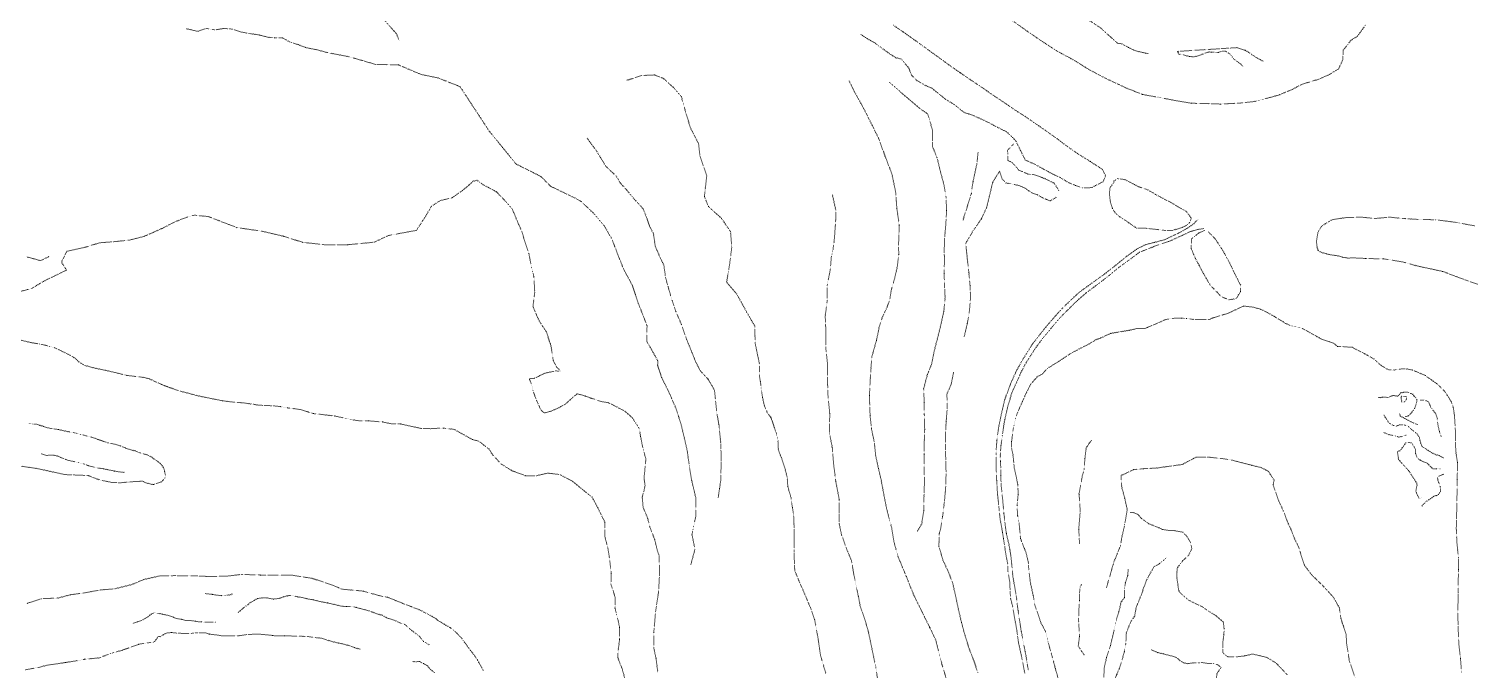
# Model space of a CAD drawing. Extents: x 682410 to 689460, y 7661803 to 7669124.
# Drawn here: x 687582.7 to 688073.9, y 7667221.7 to 7667440.4 of the extents above; entities that cross this region are included whole.
import ezdxf

# ---------------------------------------------------------------- set-up
doc = ezdxf.new("R2010")
doc.units = 0
doc.header["$MEASUREMENT"] = 0
doc.linetypes.add('DOT', pattern=[0.25, 0, -0.25])
doc.layers.add('02 TOE_Line', color=1, linetype='DOT', lineweight=20)

msp = doc.modelspace()

# ---------------------------------------------------------------- linework, layer by layer
at = {"layer": '02 TOE_Line'}
for points in [[(687597.21, 7667459.63, 4249.78), (687604.46, 7667458.97, 4250.01), (687608.51, 7667458.05, 4250.34), (687616.99, 7667456.38, 4250.92), (687626.12, 7667452.92, 4250.36), (687631.94, 7667451.63, 4250.16), (687636.35, 7667451.95, 4250.21), (687643.33, 7667451.38, 4250.21), (687651.5, 7667451.74, 4249.93), (687658.12, 7667452.43, 4249.94), (687663.03, 7667452.59, 4250.03), (687668.52, 7667451.87, 4249.79), (687671.28, 7667451.81, 4249.85), (687676.03, 7667452.16, 4249.89), (687680.46, 7667449.75, 4250), (687687.11, 7667449.78, 4249.94), (687692.43, 7667450.72, 4250.86), (687696.38, 7667449.7, 4250.82), (687700.07, 7667448.35, 4250.49), (687701.88, 7667446.89, 4250.19), (687703.64, 7667443.62, 4250.22), (687708, 7667438.59, 4250.83), (687708.93, 7667436.27, 4249.86)], [(687934.84, 7667451.39, 4300.84), (687937.74, 7667447.3, 4300.51), (687939.74, 7667445.66, 4300.42), (687941.84, 7667444.37, 4300.53), (687944.35, 7667443.07, 4300.51), (687944.92, 7667442.73, 4300.38), (687948.11, 7667440.54, 4300.69), (687953.74, 7667435.42, 4302.69), (687954.87, 7667435.39, 4302.92), (687957.53, 7667434, 4302.71), (687959.32, 7667433.06, 4302.72), (687961.77, 7667432.37, 4302.09), (687963.36, 7667432.06, 4302.04), (687964.24, 7667431.89, 4302.26)], [(688038.38, 7667441.77, 4308.1), (688035.46, 7667437.78, 4307.82), (688033.33, 7667436.49, 4307.32), (688030.67, 7667433.06, 4307.18), (688030.49, 7667429.71, 4306.62), (688029.06, 7667426.64, 4305.85), (688025.91, 7667424.79, 4305.53), (688022.47, 7667423.21, 4304.89), (688016.73, 7667421.53, 4304.28), (688013.31, 7667419.71, 4304.03), (688008.93, 7667417.86, 4303.68), (688005.34, 7667416.86, 4303.56), (688000.2, 7667415.54, 4303), (687995.39, 7667415.05, 4302.84), (687988.86, 7667414.71, 4302.3), (687983.95, 7667414.88, 4302.01), (687978.98, 7667414.99, 4301.73), (687974.16, 7667415.76, 4301.42), (687967.52, 7667417.03, 4300.91), (687962.27, 7667418, 4300.49), (687956.91, 7667420.1, 4300.02), (687949.12, 7667423.73, 4299.3), (687943.84, 7667426.55, 4298.64), (687939.5, 7667429.31, 4298.41), (687932.83, 7667432.96, 4297.61), (687927.81, 7667436.23, 4296.98), (687922.6, 7667439.78, 4296.2), (687917.82, 7667443.21, 4295.6)], [(687636.44, 7667440.38, 4240.72), (687640.31, 7667439.5, 4240.67), (687643.16, 7667440.5, 4240.64), (687646.25, 7667440, 4240.85), (687649.28, 7667440.5, 4240.94), (687652.16, 7667440.25, 4240.99), (687655.19, 7667439.25, 4240.95), (687658, 7667438.75, 4241.04), (687661.34, 7667438.25, 4241.05), (687664.16, 7667437.5, 4241.01), (687666.44, 7667437.25, 4241.13), (687669.16, 7667437.25, 4241.15), (687671.81, 7667435.75, 4241.22), (687674.44, 7667435, 4241.19), (687676.97, 7667434, 4241.01), (687680.6, 7667433.26, 4241.12), (687684.53, 7667432.21, 4241.09), (687692.04, 7667430.81, 4241.3), (687696.46, 7667429.52, 4241.19), (687700.89, 7667428.23, 4241.08), (687708.67, 7667428.05, 4241.23), (687712.54, 7667426.43, 4241.13), (687716.41, 7667424.8, 4241.03), (687722.17, 7667423.6, 4240.89), (687725.89, 7667422.14, 4240.98), (687729.62, 7667420.68, 4241.07), (687732.94, 7667415.62, 4241.04), (687736.27, 7667410.55, 4241.01), (687739.59, 7667405.49, 4240.97), (687744.17, 7667399.88, 4240.83), (687748.74, 7667394.27, 4240.69), (687752.97, 7667392.15, 4240.35), (687757.2, 7667390.03, 4240.01), (687760.55, 7667386.67, 4239.85), (687769.36, 7667382.41, 4239.96), (687770.97, 7667381.45, 4239.96), (687775.08, 7667377.55, 4239.95), (687778.9, 7667373.06, 4239.94), (687781.46, 7667368.59, 4239.94), (687783.52, 7667363.17, 4239.93), (687785.47, 7667358.25, 4239.93), (687788.36, 7667352.93, 4239.92), (687790.41, 7667346.82, 4239.91), (687793.37, 7667339.12, 4239.91), (687793.3, 7667333.81, 4239.9), (687797.08, 7667327.19, 4239.89), (687796.99, 7667325.59, 4239.9), (687798.37, 7667321.48, 4239.77), (687800.79, 7667316.62, 4240.14), (687803.3, 7667310.83, 4240.08), (687805.02, 7667305.34, 4239.9), (687806.52, 7667299.07, 4240.29), (687807.05, 7667296.64, 4239.93), (687807.72, 7667291.79, 4240.01), (687808.6, 7667286.43, 4239.85), (687809.98, 7667280.52, 4239.93), (687809.98, 7667274.19, 4240.02), (687808.69, 7667267.96, 4240.1), (687809.7, 7667262.86, 4240.18), (687808.27, 7667257.6, 4240.21)], [(687877.29, 7667441.61, 4292.64), (687880.65, 7667439.32, 4292.99), (687885, 7667436.23, 4293.53), (687889.25, 7667433.16, 4293.97), (687893.46, 7667430.12, 4294.58), (687896.89, 7667427.63, 4294.95), (687900.19, 7667425.32, 4295.34), (687904.55, 7667422.37, 4295.74), (687907.8, 7667420.19, 4296.04), (687911.83, 7667417.39, 4296.55), (687915.19, 7667415.18, 4296.92), (687919.21, 7667412.41, 4297.34), (687922.25, 7667410.49, 4297.65), (687925.22, 7667408.43, 4297.96), (687929.1, 7667405.78, 4298.38), (687933.21, 7667402.83, 4298.84), (687936.13, 7667400.64, 4299.04), (687940.14, 7667397.81, 4299.38), (687944.52, 7667395.09, 4299.71), (687948.61, 7667392.43, 4300.09), (687949.69, 7667390.26, 4300.67), (687948.83, 7667388.23, 4300.75), (687946.08, 7667386.88, 4300.83), (687944.99, 7667386.23, 4300.69), (687941.83, 7667386.14, 4299.77), (687939.41, 7667386.95, 4299.53), (687936.84, 7667388.04, 4299.49), (687934.3, 7667389.62, 4299.3), (687931.69, 7667390.81, 4299.06), (687928.5, 7667392.55, 4298.91), (687925.27, 7667394.31, 4298.66), (687922.31, 7667395.6, 4298.24), (687919.15, 7667401.97, 4298.28), (687917.96, 7667403.36, 4298.15), (687915.86, 7667405.29, 4297.87), (687912.84, 7667406.78, 4297.77), (687909.51, 7667408.55, 4297.48), (687907.19, 7667409.64, 4296.77), (687904.09, 7667411, 4296.57), (687901.42, 7667411.85, 4296.31), (687898.19, 7667414.49, 4295.98), (687895.01, 7667416.4, 4295.45), (687892.87, 7667418.16, 4295.35), (687890.4, 7667420.16, 4295.48), (687888.18, 7667421.09, 4295.4), (687885.44, 7667422.65, 4295.16), (687883.52, 7667424.54, 4295.08), (687882.6, 7667427.01, 4295.07), (687880.03, 7667430.08, 4294.72), (687878.16, 7667430.52, 4294.19), (687876.14, 7667431.82, 4293.96), (687872.92, 7667434.11, 4293.91), (687871.2, 7667435.42, 4293.79), (687867.79, 7667437.37, 4292.97), (687866.11, 7667438.55, 4293.32)], [(687996.61, 7667427.49, 4304.68), (687995.5, 7667428.48, 4304.76), (687993.28, 7667430.13, 4304.73), (687992.4, 7667431.46, 4304.97), (687990.57, 7667432.77, 4305.14), (687989.34, 7667432.75, 4305.31), (687988.11, 7667432.29, 4305.33), (687985.77, 7667432.45, 4305.22), (687984.93, 7667432.46, 4305.22), (687983.53, 7667432.08, 4305.18), (687981.52, 7667431.24, 4305.08), (687979.78, 7667430.83, 4305.2), (687978.22, 7667430.9, 4305.37), (687976.16, 7667431.47, 4305.58), (687974.66, 7667431.73, 4305.73), (687974.11, 7667432.66, 4306.35), (687991.85, 7667433.77, 4305.54), (687994.3, 7667433.95, 4306.06), (687997.22, 7667433.07, 4306.6), (687998.73, 7667432.17, 4306.6), (687999.7, 7667431.4, 4306.54), (688000.49, 7667430.94, 4305.96), (688001.7, 7667430.17, 4305.73), (688003.53, 7667429.22, 4305.32)], [(687786.5, 7667422.8, 4260.54), (687791.55, 7667424.44, 4260.35), (687795.96, 7667424.63, 4260.38), (687798.87, 7667423.5, 4260.42), (687800.07, 7667422.43, 4260.61), (687802.46, 7667420.29, 4260.98), (687805.1, 7667417.2, 4260.87), (687806.42, 7667412.33, 4260.68), (687808.19, 7667406.55, 4261.04), (687810.96, 7667401.18, 4261.1), (687811.38, 7667397.23, 4260.89), (687813.74, 7667390.28, 4260.63), (687812.92, 7667383.2, 4260.64), (687814.33, 7667379.74, 4260.63), (687818.77, 7667375.75, 4260.51), (687821.85, 7667371.2, 4260.58), (687822.25, 7667365.93, 4260.59), (687821.51, 7667359.99, 4260.83), (687820.5, 7667354.02, 4260.71), (687824.05, 7667349.83, 4260.55), (687827.33, 7667343.79, 4260.26), (687830.07, 7667339.07, 4260.39), (687830.24, 7667333.24, 4260.26), (687831.65, 7667326.34, 4260.09), (687831.7, 7667324.9, 4260.17), (687831.69, 7667322.08, 4260.06), (687832.01, 7667320.11, 4260.14), (687832.3, 7667317.93, 4260.31), (687832.74, 7667314.67, 4260.07), (687833.32, 7667312.04, 4259.93), (687834.4, 7667309.45, 4259.9), (687835.61, 7667307.89, 4259.93), (687836.81, 7667304.34, 4260.1), (687837.4, 7667302.7, 4260.15), (687838.01, 7667299.94, 4260.21), (687838.14, 7667296.8, 4260.29), (687839.33, 7667293.74, 4260.28), (687840.24, 7667291.06, 4260.43), (687841.17, 7667287.35, 4260.42), (687841.34, 7667284.34, 4260.18), (687842.48, 7667280.44, 4260.26), (687842.92, 7667277.16, 4260.19), (687843.46, 7667273.58, 4260.22), (687843.48, 7667267, 4260.19), (687843.48, 7667262.01, 4259.93), (687843.72, 7667255.63, 4259.83), (687845.1, 7667252.3, 4259.8), (687846.81, 7667248.42, 4259.91), (687849.04, 7667243.12, 4260.26), (687850.52, 7667238.86, 4260.17), (687851.66, 7667232.69, 4260.07), (687852.5, 7667226.87, 4260.2), (687854.26, 7667220.76, 4260.33)], [(687862.25, 7667422.58, 4280.73), (687864.27, 7667418.51, 4280.7), (687867, 7667413.65, 4280.66), (687869.71, 7667408.29, 4280.91), (687872.32, 7667402.98, 4280.63), (687874.56, 7667396.85, 4280.4), (687876.82, 7667390.92, 4280.37), (687878.11, 7667384.76, 4280.28), (687878.54, 7667379.01, 4280.18), (687879.35, 7667373.32, 4279.99), (687879.12, 7667367.37, 4279.99), (687879.15, 7667363.38, 4279.99), (687878.66, 7667359.21, 4279.99), (687877.81, 7667355.5, 4279.99), (687876.53, 7667350.91, 4279.99), (687876.14, 7667348.13, 4279.99), (687874.96, 7667344.94, 4279.99), (687873.57, 7667342.09, 4280), (687872.42, 7667338.32, 4280.37), (687871.57, 7667334.09, 4280.37), (687870.01, 7667328.62, 4280.36), (687869.54, 7667322.45, 4280.36), (687869.17, 7667315.28, 4280.35), (687869.4, 7667308.57, 4280.34), (687869.84, 7667304.15, 4280.32), (687870.85, 7667299.39, 4280.3), (687871.29, 7667295.04, 4280.28), (687872.25, 7667290.48, 4280.26), (687873.15, 7667286.64, 4280.25), (687874.07, 7667281.77, 4280.23), (687875.08, 7667276.64, 4280.21), (687876.79, 7667270.16, 4280.18), (687877.49, 7667265.73, 4280.16), (687878.89, 7667260.54, 4280.15), (687881.77, 7667253.62, 4280.11), (687884.36, 7667247.2, 4280.09), (687887.07, 7667241.68, 4280.06), (687889.79, 7667236.17, 4280.04), (687891.79, 7667231.99, 4280.14), (687892.83, 7667227.92, 4280.26), (687893.91, 7667223.7, 4280.33), (687895.27, 7667219.18, 4280.43)], [(687876.02, 7667422.11, 4290.3), (687882.12, 7667416.78, 4290.32), (687886.38, 7667413.2, 4290.4), (687889.1, 7667411.29, 4290.35), (687890.64, 7667405.85, 4290.3), (687890.65, 7667400.36, 4290.38), (687892.28, 7667396.21, 4290.39), (687893.36, 7667391.8, 4290.44), (687894.54, 7667387.38, 4290.46), (687895.28, 7667383.04, 4290.59), (687895.49, 7667378.31, 4290.61), (687895.18, 7667373.47, 4290.56), (687894.83, 7667369.39, 4290.58), (687894.68, 7667365.22, 4290.6), (687894.73, 7667361.04, 4290.48), (687894.65, 7667356.96, 4290.54), (687894.76, 7667352.94, 4290.4), (687894.97, 7667348.63, 4290.24), (687894.52, 7667343.97, 4290.2), (687893.52, 7667339.43, 4290.13), (687892.42, 7667334.98, 4289.9), (687891.24, 7667330.51, 4289.8), (687890.33, 7667325.87, 4289.58), (687888.89, 7667322.4, 4289.51), (687887.65, 7667317.6, 4289.4), (687887.88, 7667312.88, 4289.3), (687887.88, 7667308.85, 4289.21), (687888.01, 7667303.75, 4289.06), (687887.87, 7667299.6, 4289.05), (687887.85, 7667295.29, 4289.07), (687887.81, 7667290.6, 4289.07), (687887.93, 7667285.86, 4288.97), (687887.78, 7667281.52, 4288.99), (687887.71, 7667276.06, 4288.91), (687886.98, 7667271.55, 4288.87), (687885.42, 7667268.97, 4288.83)], [(687772.99, 7667403.03, 4249.94), (687776.28, 7667398.54, 4249.64), (687779.31, 7667393.53, 4249.72), (687782.82, 7667390.2, 4249.74), (687784.25, 7667387.86, 4249.6), (687786.27, 7667385.6, 4249.72), (687788.67, 7667382.72, 4249.79), (687792.15, 7667378.89, 4249.55), (687792.98, 7667376.66, 4249.7), (687794.26, 7667373.07, 4249.7), (687795.58, 7667370.5, 4249.54), (687796.19, 7667366.21, 4249.55), (687797.83, 7667362.42, 4250), (687799.11, 7667359.8, 4250.22), (687799.7, 7667355.61, 4250.09), (687800.53, 7667352.52, 4250.12), (687801.91, 7667347.73, 4250.19), (687803.24, 7667344.02, 4249.62), (687805.07, 7667339.6, 4249.43), (687806.88, 7667334.53, 4249.26), (687809.99, 7667326.75, 4248.85), (687811.51, 7667323.83, 4248.83), (687814.25, 7667320.85, 4249.12), (687816.37, 7667317.19, 4249.51), (687817.08, 7667310.08, 4248.97), (687817.87, 7667305.45, 4248.74), (687818.54, 7667298.76, 4248.76), (687818.66, 7667292.8, 4248.87), (687818.49, 7667286.51, 4248.53), (687818.09, 7667283.67, 4248.4), (687817.65, 7667280.54, 4248.19)], [(687906.2, 7667398.33, 4297.41), (687905.83, 7667394.53, 4297.36), (687904.49, 7667388.3, 4297.52), (687903.91, 7667384.26, 4297.44), (687901.04, 7667375.05, 4297.9)], [(687918.24, 7667401.06, 4298.44), (687916.25, 7667398.94, 4298.16), (687916.35, 7667398.04, 4298.21), (687916.3, 7667395.53, 4298.27), (687917.74, 7667394.84, 4298.31), (687918.95, 7667393.58, 4298.27), (687920.03, 7667392.23, 4298.55), (687923.21, 7667390.83, 4298.81), (687925.39, 7667390.62, 4298.98), (687929.16, 7667389.22, 4299.14), (687932.18, 7667387.7, 4299.25), (687933.77, 7667385.17, 4299.52)], [(687576.98, 7667350.14, 4230.56), (687583.65, 7667351.86, 4230.46), (687587.82, 7667354.35, 4230.62), (687595.52, 7667358.12, 4230.66), (687593.79, 7667360.85, 4230.7), (687595.64, 7667364.52, 4231.17), (687601.74, 7667365.87, 4230.92), (687606.95, 7667367.44, 4231.04), (687611.85, 7667367.81, 4230.91), (687616.86, 7667368.33, 4231.03), (687622.14, 7667369.68, 4231.62), (687628.14, 7667372.34, 4231.42), (687632.78, 7667374.69, 4231.23), (687636.71, 7667376.2, 4231.12), (687639.06, 7667376.83, 4231.85), (687643.81, 7667376.37, 4231.09), (687653.62, 7667372.59, 4231.12), (687662.22, 7667371.34, 4231.47), (687669.47, 7667369.65, 4231.22), (687676.11, 7667367.54, 4230.9), (687683.87, 7667366.73, 4231.29), (687691.26, 7667366.74, 4231.25), (687700.39, 7667367.62, 4231.94), (687705.19, 7667369.89, 4231), (687714.8, 7667371.65, 4231.57), (687718.01, 7667376.65, 4231.1), (687719.92, 7667379.9, 4230.98), (687722.92, 7667381.83, 4231.08), (687726.83, 7667382.71, 4231.02), (687730.52, 7667385.28, 4231.01), (687732.82, 7667387.19, 4231.06), (687734.04, 7667388.39, 4231.21), (687735.45, 7667388.73, 4230.73), (687737.54, 7667387.2, 4230.7), (687742.06, 7667384.79, 4230.82), (687745.22, 7667381.49, 4230.7), (687747.5, 7667378.86, 4230.7), (687749.31, 7667374.44, 4231), (687750.72, 7667371.22, 4230.81), (687751.71, 7667367.8, 4230.74), (687753.1, 7667363.79, 4230.58), (687753.79, 7667360.07, 4230.5), (687754.82, 7667355.89, 4230.52), (687755.1, 7667350.45, 4230.6), (687754.49, 7667345.63, 4230.5), (687756.62, 7667340.77, 4230.53), (687759.07, 7667337.03, 4230.43), (687760.64, 7667332.28, 4230.86), (687761.44, 7667327.16, 4230.81), (687762.69, 7667324.88, 4230.27), (687764.05, 7667323.64, 4229.85), (687762.22, 7667323.75, 4230.21), (687758.43, 7667322.93, 4230.36), (687756.65, 7667322.03, 4230.12), (687755.05, 7667321.24, 4229.86), (687753.2, 7667321.09, 4230.72), (687754.01, 7667319.16, 4229.69), (687754.57, 7667316.78, 4230.29), (687755.75, 7667313.62, 4230.34), (687757.18, 7667310.51, 4230.38), (687758.3, 7667309.41, 4230.34), (687760.89, 7667310.11, 4230.34), (687763.01, 7667311.05, 4230.2), (687765.52, 7667312.4, 4230.12), (687767.08, 7667313.82, 4230.05), (687768.39, 7667314.98, 4229.72), (687769.58, 7667315.94, 4229.89), (687772.45, 7667315.16, 4230.34), (687774.33, 7667314.43, 4230.44), (687777.75, 7667313.29, 4230.42), (687780.26, 7667312.9, 4230.7), (687785.82, 7667310.03, 4230.92), (687788.33, 7667307.79, 4231.14), (687790.76, 7667304.06, 4231.62), (687791.17, 7667301.42, 4231.4), (687791.91, 7667297.57, 4231.21), (687792.99, 7667293.64, 4231.58), (687792.68, 7667290.64, 4231.12), (687792.35, 7667287.23, 4230.92), (687792.71, 7667284.83, 4230.9), (687792.28, 7667282.58, 4230.91), (687791.74, 7667280.73, 4231.25), (687792.05, 7667277.26, 4230.6), (687793.61, 7667273.48, 4230.53), (687794.25, 7667270.78, 4230.37), (687795.98, 7667266.29, 4230.8), (687796.83, 7667262.74, 4230.55), (687797.56, 7667260.72, 4230.35), (687797.58, 7667253.37, 4230.15), (687797.33, 7667248.68, 4230.22), (687796.29, 7667241.68, 4230.3), (687795.67, 7667234.53, 4230.11), (687795.65, 7667229.62, 4230.01), (687796.46, 7667225.63, 4229.59), (687797.07, 7667220.81, 4229.69)], [(687932.82, 7667382.92, 4299.59), (687930.77, 7667381.67, 4299.67), (687929.22, 7667382.34, 4299.64), (687928.06, 7667382.85, 4299.53), (687926.42, 7667383.77, 4299.34), (687924.83, 7667384.31, 4299.29), (687923.38, 7667385.21, 4299.14), (687922.12, 7667386.1, 4299.09), (687920.12, 7667386.96, 4299.34), (687918.56, 7667387.29, 4299.16), (687916.82, 7667387.63, 4299.01), (687915.73, 7667387.8, 4299.12), (687914.45, 7667389.16, 4298.75), (687913.49, 7667391.78, 4298.36), (687911.17, 7667388, 4297.96), (687910.04, 7667383.16, 4297.95), (687909.17, 7667379.57, 4297.93), (687907.37, 7667375.61, 4297.87), (687904.47, 7667371.42, 4297.84), (687901.98, 7667367.24, 4297.72), (687902.54, 7667361.95, 4297.43), (687903.08, 7667357.17, 4297.23), (687903.48, 7667352.73, 4297.15), (687903.64, 7667348.86, 4297.23), (687903.26, 7667344.18, 4297.01), (687902.54, 7667339.94, 4296.59), (687901.44, 7667335.21, 4296.14)], [(687978.85, 7667375.84, 4301.48), (687978.38, 7667374.34, 4301.47), (687977.24, 7667373.41, 4301.47), (687975.76, 7667372.61, 4301.46), (687972.47, 7667371.63, 4301.44), (687970.17, 7667371.6, 4301.29), (687966.9, 7667371.99, 4301.11), (687963.52, 7667372.37, 4300.94), (687960.27, 7667372.38, 4300.78), (687958.28, 7667373.75, 4300.65), (687956.71, 7667374.86, 4300.54), (687954.39, 7667376.35, 4300.41), (687953, 7667377.55, 4300.32), (687951.98, 7667379.15, 4300.23), (687951.29, 7667381.49, 4300.25), (687950.96, 7667384.21, 4300.45), (687951.18, 7667386.25, 4300.67), (687952.49, 7667388.01, 4300.67), (687952.53, 7667388.43, 4300.67), (687953.66, 7667389.31, 4300.61), (687956.28, 7667388.97, 4300.59), (687961.09, 7667386.44, 4300.75), (687963.76, 7667385.63, 4301.02), (687966.71, 7667383.92, 4301.07), (687969.47, 7667382.41, 4301.19), (687972.32, 7667380.95, 4301.23), (687974.79, 7667379.43, 4301.38), (687977.16, 7667378.14, 4301.41), (687978.85, 7667375.84, 4301.48)], [(687856.57, 7667383.75, 4271.17), (687857.7, 7667378.6, 4270.73), (687857.72, 7667375.79, 4270.66), (687857.4, 7667371.06, 4270.61), (687857.11, 7667367.58, 4270.57), (687856.75, 7667364.96, 4270.54), (687856.22, 7667362.77, 4270.51), (687855.85, 7667358.4, 4270.46), (687854.75, 7667352.81, 4270.33), (687854.82, 7667347.71, 4270.4), (687854.1, 7667342.52, 4270.21), (687854.37, 7667336.55, 4270.31), (687854.35, 7667331.12, 4270.32), (687854.92, 7667325.86, 4270.45), (687854.89, 7667321.31, 4270.47), (687855, 7667315.91, 4270.51), (687855.65, 7667309.25, 4270.63), (687855.54, 7667302.69, 4270.59), (687856.52, 7667297.62, 4270.61), (687856.99, 7667291.75, 4270.52), (687857.74, 7667285.97, 4270.58), (687858.89, 7667279.87, 4270.71), (687858.91, 7667274.93, 4270.58), (687858.84, 7667271.88, 4270.52), (687859.71, 7667267.79, 4270.54), (687861.76, 7667262.1, 4270.76), (687863.04, 7667259.19, 4270.68), (687863.89, 7667254.19, 4270.58), (687865.45, 7667246.72, 4270.61), (687866.08, 7667243.32, 4270.58), (687867.52, 7667239.32, 4270.61), (687868.91, 7667234.49, 4270.62), (687869.9, 7667229.67, 4270.63), (687871.31, 7667222.83, 4270.77), (687872.17, 7667217.47, 4270.6)], [(687922.11, 7667220.72, 4284.57), (687921.45, 7667224.31, 4284.97), (687920.74, 7667227.81, 4285.32), (687919.94, 7667231.43, 4285.68), (687919.42, 7667235.35, 4286.14), (687918.78, 7667238.8, 4286.53), (687918.01, 7667243.33, 4287.03), (687917.29, 7667246.23, 4287.36), (687917.14, 7667248.5, 4287.65), (687916.99, 7667251.76, 4288.05), (687916.4, 7667255.38, 4288.44), (687916.3, 7667257.96, 4288.69), (687915.69, 7667261.06, 4289.04), (687915.25, 7667264.08, 4289.42), (687914.84, 7667266.7, 4289.72), (687914.53, 7667268.63, 4289.92), (687914.29, 7667270.13, 4290.06), (687913.71, 7667273.34, 4290.34), (687913.3, 7667277.47, 4290.78), (687912.86, 7667281.61, 4291.23), (687912.55, 7667286.4, 4291.73), (687912.35, 7667291.37, 4292.27), (687912.32, 7667295.76, 4292.75), (687912.63, 7667300.19, 4293.18), (687913.2, 7667304.36, 4293.54), (687914.09, 7667308.81, 4294.01), (687915.34, 7667314.14, 4294.52), (687917.43, 7667319.71, 4295.32), (687919.27, 7667323.79, 4295.84), (687921.61, 7667327.89, 4296.37), (687924.7, 7667332.86, 4297.04), (687927.79, 7667336.81, 4297.57), (687930.76, 7667340.45, 4297.89), (687934.77, 7667344.95, 4298.36), (687938.12, 7667348.16, 4298.58), (687940.75, 7667350.61, 4298.82), (687944.43, 7667353.25, 4299), (687949.18, 7667356.67, 4299.39), (687953.2, 7667359.84, 4299.69), (687956.67, 7667362.66, 4299.95), (687960.24, 7667365.23, 4300.04), (687963.18, 7667366.78, 4300.28), (687966.49, 7667367.59, 4300.52), (687969.68, 7667368.44, 4300.76), (687974.49, 7667370.7, 4301.13), (687977.44, 7667372.34, 4301.37), (687979.75, 7667373.94, 4301.57), (687981.26, 7667375.5, 4301.73)], [(688075.39, 7667373.2, 4308.3), (688068.4, 7667374.49, 4307.82), (688062.17, 7667375.28, 4306.99), (688056.94, 7667375.35, 4306.72), (688051.86, 7667375.64, 4306.38), (688046.5, 7667376.15, 4305.84), (688041.38, 7667375.7, 4305.18), (688037, 7667376.14, 4305.04), (688031.68, 7667376.03, 4304.35), (688026.84, 7667375.3, 4303.7), (688023.26, 7667373.1, 4303.32), (688022.05, 7667370.95, 4303.05), (688021.52, 7667367.74, 4302.85), (688021.62, 7667367.05, 4302.68), (688021.71, 7667365.99, 4302.68), (688022.12, 7667364.79, 4302.73), (688023.19, 7667364.12, 4302.71), (688025.01, 7667363.67, 4302.8), (688026.29, 7667363.33, 4302.87), (688028.63, 7667363.03, 4302.88), (688030.44, 7667362.52, 4302.86), (688032.35, 7667362.21, 4303), (688034.01, 7667362.29, 4302.92), (688037.09, 7667362.13, 4302.89), (688038.3, 7667362.07, 4302.92), (688044.54, 7667361.93, 4303.13), (688051.06, 7667360.85, 4303.44), (688056.2, 7667359.44, 4303.19), (688064.64, 7667357.64, 4303.3), (688072.11, 7667354.79, 4303.19), (688079.06, 7667352.39, 4303.42)], [(687914.58, 7667302.37, 4293.33), (687914.86, 7667304.55, 4293.64), (687915.31, 7667307.18, 4293.96), (687916.36, 7667311.78, 4294.35), (687917.23, 7667314.6, 4294.62), (687917.6, 7667316, 4294.82), (687919.34, 7667319.89, 4295.39), (687920.89, 7667323.32, 4295.94), (687922.55, 7667326.52, 4296.38), (687925.64, 7667331.33, 4296.98), (687928.26, 7667334.87, 4297.48), (687931.66, 7667338.96, 4297.86), (687934.51, 7667342.26, 4298.19), (687937.26, 7667345, 4298.4), (687940.04, 7667347.75, 4298.65), (687943.19, 7667350.44, 4298.86), (687947.33, 7667353.55, 4299.25), (687950.99, 7667356.37, 4299.46), (687954.2, 7667359.04, 4299.77), (687958.02, 7667361.79, 4300.02), (687961.2, 7667364.19, 4300.23), (687964.41, 7667365.48, 4300.45), (687967.67, 7667366.71, 4300.68), (687971.37, 7667367.93, 4300.94), (687975.42, 7667369.78, 4301.23), (687978.5, 7667371.22, 4301.45), (687980.85, 7667371.95, 4301.61), (687983.09, 7667372.27, 4301.76)], [(687983.37, 7667371.64, 4301.58), (687981.31, 7667370.69, 4301.87), (687978.94, 7667368.75, 4301.74), (687978.85, 7667365.5, 4301.5), (687980.3, 7667362.04, 4301.32), (687981.58, 7667359.68, 4301.35), (687983.49, 7667356.1, 4301.47), (687985.37, 7667352.92, 4301.32), (687987.7, 7667350.56, 4301.6), (687989.12, 7667349.03, 4301.5), (687991.7, 7667347.99, 4301.6), (687994.17, 7667348.36, 4301.7), (687995.69, 7667350.84, 4301.89), (687995.71, 7667352.95, 4301.69), (687994.11, 7667356.06, 4301.57), (687991.78, 7667360.88, 4301.59), (687989.53, 7667364.94, 4301.37), (687987.02, 7667368.76, 4301.39), (687984.58, 7667371.28, 4301.51)], [(687589.52, 7667362.72, 4231.22), (687586.6, 7667361.33, 4231.97), (687581.82, 7667362.66, 4232.34)], [(688070.99, 7667221.11, 4292.07), (688070.62, 7667225.77, 4292.56), (688070.06, 7667230.62, 4292.96), (688069.81, 7667236.92, 4293.54), (688069.74, 7667241.11, 4293.95), (688069.79, 7667245.25, 4294.47), (688069.84, 7667248.23, 4294.66), (688069.87, 7667252.77, 4294.98), (688069.99, 7667256.13, 4295.28), (688069.91, 7667260.2, 4295.66), (688069.41, 7667265.38, 4296.26), (688069.2, 7667269.9, 4296.88), (688069.32, 7667274.99, 4297.22), (688069.39, 7667280, 4297.69), (688069.48, 7667282.44, 4297.73), (688069.54, 7667286.85, 4298.08), (688069.58, 7667292.63, 4298.73), (688069, 7667296.49, 4299.13), (688068.9, 7667303.24, 4299.77), (688068.58, 7667308.4, 4300.2), (688068.43, 7667309.47, 4300.27), (688068.16, 7667311.37, 4300.61), (688067.58, 7667313.08, 4300.8), (688066.63, 7667314.64, 4301.04), (688065.28, 7667316.73, 4301.24), (688062.7, 7667319.3, 4301.71), (688058.68, 7667322.14, 4301.9), (688058.21, 7667322.37, 4301.88), (688054.16, 7667324.07, 4302.16), (688052.05, 7667324.47, 4302.26), (688049.78, 7667324.38, 4302.4), (688047.74, 7667324.01, 4302.66), (688045.91, 7667324.21, 4302.98), (688043.54, 7667325.63, 4302.92), (688041.17, 7667327.78, 4302.74), (688038.79, 7667329.16, 4302.69), (688033.75, 7667331.79, 4302.64), (688030.58, 7667332.02, 4302.66), (688028.69, 7667332.11, 4302.87), (688027.41, 7667333.18, 4302.65), (688025.7, 7667333.73, 4302.59), (688023.32, 7667334.55, 4302.73), (688021.21, 7667335.76, 4302.77), (688019.06, 7667336.93, 4302.67), (688016.71, 7667338.23, 4302.68), (688012.52, 7667339.25, 4302.73), (688011.04, 7667339.95, 4302.66), (688008.6, 7667341.42, 4302.42), (688007.26, 7667342.27, 4302.29), (688004.6, 7667343.78, 4302.04), (688002.44, 7667344.78, 4301.99), (687999.86, 7667345.5, 4301.98), (687996.66, 7667345.86, 4301.93), (687991.56, 7667343.45, 4302), (687986, 7667341.74, 4301.89), (687985.04, 7667341.25, 4302), (687981.77, 7667341.29, 4301.85), (687979.48, 7667341.33, 4301.72), (687977.19, 7667341.6, 4301.52), (687975.56, 7667341.75, 4301.3), (687972.53, 7667341.66, 4301.25), (687970.19, 7667341.28, 4301.25), (687968.28, 7667340.42, 4300.99), (687963.19, 7667338.26, 4300.51), (687960.61, 7667338.25, 4300.51), (687957.71, 7667337.59, 4300.37), (687954.68, 7667337.09, 4300.13), (687951.34, 7667336.52, 4299.76), (687948.08, 7667334.98, 4299.52), (687946.44, 7667334.41, 4299.3), (687943.21, 7667332.48, 4298.94), (687940.66, 7667331.26, 4298.69), (687937.31, 7667329.41, 4298.22), (687933.72, 7667326.99, 4297.97), (687929.9, 7667324.65, 4297.5), (687927.93, 7667322.55, 4297.15), (687926.59, 7667321.95, 4296.9), (687924.25, 7667319.38, 4296.27), (687922.66, 7667316.32, 4295.84), (687921.25, 7667313.18, 4295.46), (687919.27, 7667308.6, 4294.81), (687918.25, 7667304.31, 4294.29), (687917.62, 7667299.68, 4293.75), (687917.6, 7667297.49, 4293.54), (687918.18, 7667294.68, 4293.24), (687918.52, 7667290.75, 4292.86), (687919.19, 7667287.85, 4292.58), (687919.76, 7667284.87, 4292.36), (687919.88, 7667281.61, 4292.02), (687919.49, 7667277.82, 4291.62), (687919.68, 7667274.41, 4291.19), (687920.18, 7667271.99, 4290.95), (687920.68, 7667266.62, 4290.26), (687922.62, 7667261.62, 4289.68), (687923.33, 7667258.51, 4289.34), (687923.48, 7667256.12, 4288.96), (687924.04, 7667251.51, 4288.41), (687925.01, 7667247.16, 4287.93), (687925.45, 7667244.34, 4287.66), (687926.57, 7667241.05, 4287.17), (687927.48, 7667238.17, 4286.81), (687929.24, 7667234.85, 4286.46), (687930.18, 7667230.83, 4285.97), (687931.16, 7667227.54, 4285.57), (687931.58, 7667225.88, 4285.42), (687932.55, 7667222.28, 4284.93), (687933.47, 7667218.98, 4284.67)], [(687785.88, 7667218.54, 4220.08), (687785.01, 7667221.88, 4220.12), (687783.37, 7667226.08, 4220.12), (687783.54, 7667228.53, 4220.19), (687784.04, 7667232.24, 4220.28), (687784.03, 7667236.26, 4220.41), (687783.39, 7667239.31, 4220.44), (687782.45, 7667242.92, 4220.24), (687782.55, 7667246.41, 4220.43), (687781.08, 7667251.11, 4220.2), (687781.19, 7667254.73, 4220.23), (687780.68, 7667259.07, 4220.42), (687780.07, 7667263.28, 4220.51), (687778.99, 7667267.42, 4220.6), (687778.98, 7667272.22, 4220.79), (687776.02, 7667278.25, 4220.57), (687774.65, 7667280.71, 4220.88), (687771.18, 7667283.5, 4221.07), (687767.91, 7667286.17, 4221.24), (687763.59, 7667288.44, 4221.12), (687759.49, 7667288.9, 4220.77), (687755.52, 7667287.99, 4220.89), (687751.87, 7667288.04, 4220.86), (687747.31, 7667289.74, 4220.89), (687743.7, 7667292, 4220.65), (687740.73, 7667295.17, 4221.1), (687739.53, 7667297.09, 4221.41), (687736.01, 7667299.83, 4221.08), (687733.88, 7667300.36, 4221.15), (687727.62, 7667303.81, 4221.14), (687723.84, 7667304.27, 4221.03), (687719.7, 7667304.06, 4220.99), (687716.6, 7667304.09, 4220.81), (687709.2, 7667305.7, 4220.56), (687706.42, 7667305.73, 4220.52), (687703.16, 7667306.35, 4220.36), (687698.42, 7667306.72, 4220.37), (687694.53, 7667306.8, 4220.38), (687686.79, 7667308.41, 4220.4), (687679.61, 7667309.21, 4220.3), (687675.14, 7667310.59, 4220.45), (687670.78, 7667311.17, 4220.5), (687668.45, 7667311.59, 4220.67), (687665.5, 7667311.88, 4220.55), (687660.92, 7667312.06, 4220.52), (687659.18, 7667312.36, 4220.71), (687655.95, 7667312.85, 4220.77), (687652.68, 7667313.08, 4220.83), (687648.68, 7667313.56, 4220.99), (687645.64, 7667314.17, 4221.14), (687641.78, 7667314.95, 4221.29), (687639.42, 7667315.49, 4221.45), (687634.18, 7667316.86, 4221.71), (687628.8, 7667318.73, 4222.22), (687623.75, 7667321.03, 4222.57), (687621.61, 7667321.56, 4222.72), (687615.9, 7667322.25, 4223.13), (687611.87, 7667323.23, 4223.42), (687608.68, 7667323.96, 4223.63), (687604.57, 7667324.84, 4223.9), (687601.58, 7667325.68, 4224.1), (687599.72, 7667326.81, 4224.24), (687598.45, 7667328.05, 4224.34), (687596.28, 7667329.35, 4224.48), (687591.46, 7667331.66, 4224.79), (687587.39, 7667332.74, 4225.01), (687583.27, 7667333.43, 4225.26), (687578.9, 7667334.47, 4225.61)], [(687897.85, 7667323.32, 4294.92), (687897.02, 7667319.16, 4294.65), (687895.6, 7667315.94, 4294.34), (687895.66, 7667310.76, 4294.04), (687895.33, 7667306.52, 4293.76), (687895.11, 7667302.32, 4293.47), (687895.06, 7667298.07, 4293.13), (687895.17, 7667293.96, 4292.84), (687895.3, 7667288.7, 4292.41), (687895.14, 7667283.71, 4291.86), (687894.73, 7667279.11, 4291.36), (687894.1, 7667274.08, 4290.85), (687893.42, 7667269.77, 4290.34), (687892.92, 7667268.17, 4290.21), (687892.87, 7667263.83, 4289.77), (687894.24, 7667259.21, 4289.35), (687896.25, 7667254.87, 4288.92), (687897.61, 7667251.19, 4288.52), (687898.54, 7667247.09, 4288.09), (687899.47, 7667242.62, 4287.6), (687900.56, 7667237.98, 4287.1), (687901.8, 7667233.39, 4286.55), (687903.2, 7667228.99, 4286.11), (687904.79, 7667224.87, 4285.78), (687906.25, 7667220.58, 4285.42)], [(688042.54, 7667314.73, 4301.27), (688043.3, 7667314.6, 4301.51), (688044.02, 7667314.85, 4301.93), (688044.88, 7667314.84, 4302.43), (688046.16, 7667314.66, 4302.83), (688046.76, 7667315.07, 4303.24), (688047.7, 7667315.38, 4303.76), (688048.67, 7667315.2, 4304.3), (688049.26, 7667315.15, 4304.54), (688050.3, 7667316.24, 4304.47), (688051.22, 7667316.46, 4304.54), (688052.56, 7667316.51, 4304.29), (688054.44, 7667315.78, 4303.78), (688054.76, 7667315.24, 4303.51), (688055.3, 7667314.67, 4303.11), (688055.8, 7667314.01, 4302.75), (688055.65, 7667312.81, 4302.69), (688054.98, 7667310.91, 4302.66), (688054.01, 7667309.63, 4302.67), (688053.32, 7667308.79, 4302.64), (688052.64, 7667308.31, 4302.66), (688051.71, 7667308.17, 4302.6)], [(688050.69, 7667313.13, 4304.67), (688050.33, 7667314.47, 4304.64), (688050.58, 7667315.19, 4304.84), (688052.27, 7667314.96, 4304.43), (688052.21, 7667314.15, 4304.29), (688051.69, 7667313.44, 4304.48), (688051.35, 7667313.06, 4304.59)], [(688064.1, 7667301.26, 4301.42), (688063.46, 7667303.07, 4301.71), (688062.9, 7667305.52, 4301.88), (688062.71, 7667307.66, 4302.09), (688062.17, 7667309.18, 4302.24), (688060.5, 7667311.35, 4302.43), (688059.85, 7667313.05, 4302.54), (688058.41, 7667313.85, 4302.65), (688056.7, 7667313.73, 4302.67)], [(687582.62, 7667305.96, 4224.86), (687584.21, 7667305.62, 4224.75), (687585.15, 7667305.61, 4224.65), (687586.43, 7667305.22, 4224.65), (687587.71, 7667304.8, 4224.61), (687589.03, 7667304.39, 4224.58), (687590.46, 7667304.07, 4224.49), (687591.64, 7667303.9, 4224.36), (687592.76, 7667303.75, 4224.24), (687594.28, 7667303.45, 4224.11), (687596.47, 7667302.93, 4223.94), (687598.31, 7667302.68, 4223.74), (687600.46, 7667302.09, 4223.6), (687602.39, 7667301.57, 4223.48), (687604.76, 7667300.97, 4223.36), (687605.27, 7667300.78, 4223.33), (687606.09, 7667300.44, 4223.32), (687607.09, 7667300.12, 4223.33), (687608.22, 7667299.7, 4223.22), (687609.42, 7667299.27, 4223.11), (687610.66, 7667299.05, 4223.04), (687612.72, 7667298.6, 4222.91), (687613.88, 7667298.16, 4222.78), (687615.67, 7667297.46, 4222.64), (687616.81, 7667297.08, 4222.5), (687618.91, 7667296.46, 4222.31), (687620.68, 7667295.77, 4222.08), (687622.68, 7667295.25, 4221.85), (687624.31, 7667294.51, 4221.67), (687625.33, 7667293.75, 4221.65), (687626.12, 7667293.21, 4221.55), (687626.78, 7667292.74, 4221.48), (687627.58, 7667292.11, 4221.44), (687628.17, 7667291.36, 4221.35), (687628.72, 7667290.56, 4221.21), (687628.97, 7667289.38, 4221.06), (687629.25, 7667288.26, 4220.97), (687629.06, 7667287.28, 4220.94), (687628.32, 7667286.35, 4220.79), (687627.66, 7667285.83, 4220.72), (687626.23, 7667285.35, 4220.74), (687625.01, 7667284.98, 4220.75), (687622.31, 7667285.68, 4220.77), (687621.54, 7667286.16, 4220.77), (687618.32, 7667286.01, 4220.8), (687613.64, 7667285.61, 4220.83), (687610.92, 7667285.74, 4221.34), (687606.59, 7667286.65, 4220.74), (687602.85, 7667288.09, 4220.68), (687595.08, 7667288.4, 4220.62), (687585.2, 7667290.54, 4220.69), (687577.15, 7667291.67, 4220.9)], [(688064.79, 7667294.07, 4301.2), (688063.34, 7667294.9, 4301.18), (688062.27, 7667295.19, 4301.16), (688061.03, 7667295.76, 4301.25), (688059.59, 7667296.64, 4301.44), (688058.08, 7667297.61, 4301.46), (688057.41, 7667298.17, 4301.59), (688056.81, 7667300.02, 4301.57), (688056.65, 7667301, 4301.45), (688055.81, 7667302.28, 4301.37), (688053.91, 7667303.83, 4301.58), (688052.61, 7667304.99, 4301.71), (688051.37, 7667305.37, 4301.7), (688049.78, 7667305.37, 4301.46), (688048.64, 7667304.9, 4301.13), (688047.77, 7667305.13, 4301.16), (688046.23, 7667306.02, 4301.19), (688045.33, 7667307.44, 4300.87), (688044.48, 7667308.77, 4300.92)], [(688055.98, 7667305.45, 4302.07), (688054.55, 7667306.01, 4302.3), (688052.64, 7667306.98, 4302.47), (688051.66, 7667307.54, 4302.53), (688050.67, 7667308.06, 4302.55), (688050.14, 7667308.33, 4302.64), (688049.81, 7667309.21, 4302.75)], [(687914.48, 7667301.68, 4293.37), (687914, 7667298.31, 4293.07), (687913.77, 7667294.76, 4292.75), (687913.88, 7667292.87, 4292.56), (687913.96, 7667288.1, 4292.05), (687914.04, 7667285.38, 4291.75), (687914.14, 7667283.98, 4291.52), (687914.59, 7667279.82, 4291.17), (687915.03, 7667275.01, 4290.76), (687915.5, 7667270.85, 4290.22), (687915.85, 7667268.33, 4289.89), (687916.21, 7667266.61, 4289.71), (687916.68, 7667264.81, 4289.53), (687917.03, 7667262.87, 4289.28), (687917.45, 7667260.17, 4288.97), (687918.09, 7667253.57, 4288.23), (687919.22, 7667247.05, 4287.48), (687919.86, 7667241.93, 4286.9), (687920.96, 7667234.77, 4286.08), (687922.29, 7667227.97, 4285.3), (687923.35, 7667221.71, 4284.65)], [(687940.79, 7667264.93, 4283.3), (687940.52, 7667269.68, 4283.32), (687940.72, 7667272.41, 4283.02), (687941, 7667275.58, 4282.99), (687940.89, 7667278.73, 4282.81), (687940.6, 7667281.7, 4282.82), (687941.02, 7667283.94, 4282.6), (687941.71, 7667287.84, 4282.42), (687942.33, 7667290.19, 4282.21), (687942.62, 7667293.88, 4282.04), (687943.03, 7667297.44, 4282.4), (687944.07, 7667299.12, 4282.58), (687944.91, 7667300.08, 4282.77)], [(688044.55, 7667302.75, 4301.61), (688046.17, 7667302.03, 4301.41), (688047.41, 7667301.8, 4301.19), (688049.04, 7667301.44, 4301.23), (688049.59, 7667301.13, 4301.52), (688051.65, 7667301.71, 4301.88), (688052.28, 7667301.89, 4301.85)], [(687587.03, 7667295.53, 4224.23), (687588.58, 7667294.94, 4224.35), (687590.99, 7667295.07, 4224.19), (687592.33, 7667294.77, 4223.89), (687593.49, 7667294.3, 4223.91), (687596.04, 7667293.25, 4223.86), (687598.19, 7667292.81, 4224.22), (687601.28, 7667292.07, 4223.39), (687603.16, 7667291.39, 4223.29), (687605.11, 7667290.91, 4223.51), (687606.3, 7667290.63, 4223.38), (687608.25, 7667290.39, 4223.63), (687609.39, 7667290.1, 4223.39), (687611.86, 7667289.63, 4222.94), (687613.68, 7667289.31, 4222.96), (687615.22, 7667289.17, 4222.87)], [(688063.65, 7667290.42, 4301.51), (688062.37, 7667290.32, 4301.74), (688061.24, 7667290.36, 4301.79), (688060.2, 7667291.36, 4301.82), (688059.16, 7667292.41, 4301.78), (688058.06, 7667292.73, 4301.97), (688056.88, 7667293.36, 4301.95), (688055.86, 7667294.07, 4301.95), (688055.35, 7667295.58, 4301.91), (688055.31, 7667296.95, 4302.12), (688054.01, 7667299.22, 4301.68), (688052.14, 7667299.49, 4302.05), (688050.97, 7667297.75, 4301.98), (688050.05, 7667296.59, 4301.71), (688049.15, 7667296.2, 4301.3), (688049.52, 7667293.57, 4301.32), (688052.99, 7667289.71, 4302.46), (688055.87, 7667285.25, 4302.28), (688055.4, 7667282.69, 4301.87), (688056.5, 7667280.28, 4301.85), (688057.23, 7667280.49, 4301.57)], [(687949.97, 7667249.92, 4279.27), (687951.07, 7667253.62, 4277.99), (687951.91, 7667256.6, 4276.91), (687952.46, 7667258.56, 4276.3), (687954.76, 7667264.18, 4274.86), (687955.18, 7667266.98, 4274.14), (687956.1, 7667271, 4273.25), (687957.04, 7667276.37, 4272.97), (687956.18, 7667280.41, 4274.05), (687955.17, 7667284.14, 4274.73), (687954.93, 7667288.08, 4275.28), (687959.21, 7667290.1, 4275), (687962.61, 7667290.41, 4274.65), (687967.1, 7667290.65, 4274.18), (687970, 7667291.05, 4274.11), (687975.77, 7667291.84, 4273.65), (687980.51, 7667294.33, 4274.09), (687985.2, 7667294.3, 4274.2), (687989.78, 7667293.83, 4274.42), (687992.92, 7667293.31, 4274.43), (687997.27, 7667292.14, 4274.3), (687999.51, 7667291.58, 4273.85), (688002.66, 7667290.8, 4273.96), (688005.12, 7667289.57, 4274.27), (688007.1, 7667286.53, 4273.84), (688006.73, 7667284.9, 4273.02), (688008.33, 7667280.25, 4273.08), (688010.24, 7667276.08, 4273.43), (688011.93, 7667271.62, 4273.72), (688012.85, 7667269.78, 4273.24), (688014.12, 7667266.45, 4272.92), (688015.5, 7667263.58, 4273.05), (688017.42, 7667257.51, 4272.71), (688019.97, 7667254.18, 4272.75), (688023.87, 7667250.36, 4273.14), (688027.25, 7667246.67, 4273.8), (688029.34, 7667242.95, 4273.46), (688029.91, 7667239.24, 4273.41), (688031.66, 7667233.92, 4273.02), (688031.8, 7667230.93, 4272.53), (688032.71, 7667225.17, 4272.6), (688034.8, 7667218.81, 4272.61)], [(688057.48, 7667277.69, 4300.49), (688058.86, 7667279.18, 4300.47), (688059.89, 7667279.81, 4300.34), (688061.6, 7667281.04, 4300.15), (688062.48, 7667281.27, 4299.98), (688063.18, 7667281.57, 4299.84), (688063.8, 7667282.68, 4299.86), (688063.74, 7667284.32, 4300.14), (688063.15, 7667285.87, 4300.22), (688062.74, 7667287.36, 4300.32), (688063.4, 7667288, 4300.44), (688064.84, 7667288.51, 4300.4)], [(688011.61, 7667220.14, 4272.46), (688007.85, 7667224.11, 4272.25), (688004.62, 7667226.1, 4273.06), (687999.84, 7667227.25, 4271.86), (687997.02, 7667226.59, 4272.14), (687993.77, 7667226.26, 4272.42), (687991.15, 7667226.35, 4272.54), (687989.63, 7667227.68, 4272.42), (687989.61, 7667231.05, 4272.58), (687989.99, 7667233.93, 4271.98), (687990.06, 7667235.95, 4272), (687989.82, 7667238.13, 4272.31), (687987.21, 7667240.4, 4272.64), (687984.72, 7667241.85, 4273.01), (687982.66, 7667243.32, 4273.44), (687978.02, 7667245.57, 4273.09), (687975.32, 7667247.83, 4273.14), (687974.61, 7667248.87, 4273.29), (687974.01, 7667252.98, 4273.43), (687973.94, 7667254.57, 4273.67), (687974.12, 7667256.62, 4273.31), (687975.93, 7667259, 4272.52), (687978, 7667260.97, 4273.27), (687979.05, 7667263.15, 4273.38), (687978.63, 7667265.27, 4272.89), (687977.32, 7667267.39, 4272.79), (687975.99, 7667268.78, 4272.63), (687972.97, 7667269.33, 4272.33), (687971.56, 7667269.32, 4272.62), (687969, 7667269.72, 4272.85), (687967.8, 7667270.3, 4273.32), (687964.4, 7667271.66, 4273.08), (687961.9, 7667273.45, 4272.47), (687960.81, 7667274.72, 4272.35), (687959.17, 7667275.46, 4272.51), (687958.08, 7667275.5, 4272.62)], [(687943.83, 7667198.68, 4286.39), (687944.59, 7667201.34, 4285.84), (687946.32, 7667204.28, 4285.22), (687947.02, 7667205.87, 4285.03), (687947.99, 7667209, 4284.53), (687949.01, 7667213.31, 4283.69), (687948.68, 7667215.04, 4283.47), (687948.75, 7667217.58, 4282.9), (687949.06, 7667219.33, 4282.7), (687949.25, 7667222.78, 4282.33), (687949.99, 7667226.07, 4281.77), (687951.32, 7667230.16, 4281.09), (687951.99, 7667232.89, 4280.77), (687952.54, 7667235.33, 4280.67), (687953.41, 7667239.14, 4280.05), (687954.24, 7667241.87, 4279.41), (687954.99, 7667245.04, 4279.02), (687956.11, 7667246.5, 4278.61), (687956.08, 7667248.95, 4278.49), (687956.42, 7667251.62, 4278.12), (687957.2, 7667254.01, 4277.78), (687957.37, 7667256.26, 4277.36)], [(687970.45, 7667260.04, 4274.53), (687967.77, 7667257.85, 4275.35), (687966.22, 7667257.03, 4275.67), (687964.77, 7667254.59, 4277), (687963.68, 7667252.47, 4277.42), (687962.63, 7667249.76, 4277.89), (687962.19, 7667248.31, 4278.2), (687960.1, 7667243.1, 4279.02), (687959.59, 7667240.17, 4279.56), (687958.33, 7667238.44, 4279.69), (687956.74, 7667234.49, 4280.19), (687956.58, 7667230.78, 4281.02), (687956.07, 7667228.11, 4281.59), (687955.3, 7667225.19, 4282.01), (687954.39, 7667222.44, 4282.29), (687953.46, 7667220.23, 4282.64), (687952.69, 7667218.32, 4282.89), (687952.13, 7667216.74, 4283.04), (687950.6, 7667212.38, 4283.93), (687949.46, 7667207.79, 4284.93), (687947.93, 7667204.34, 4285.45), (687947.07, 7667202.15, 4285.86), (687946.83, 7667201.13, 4286.08), (687946.45, 7667197.92, 4286.73)], [(687582.07, 7667244.5, 4220.72), (687586.93, 7667246.11, 4220.65), (687592.57, 7667246.32, 4220.95), (687596.87, 7667247.46, 4220.68), (687601.08, 7667247.99, 4220.8), (687607.17, 7667249.1, 4220.33), (687611.98, 7667249.47, 4220.58), (687617.84, 7667250.95, 4220.72), (687621.91, 7667252.64, 4220.8), (687627.41, 7667253.9, 4220.4), (687632.25, 7667253.96, 4220.39), (687638.7, 7667253.91, 4220.93), (687644.47, 7667253.66, 4220.87), (687650.24, 7667253.82, 4220.58), (687655.2, 7667254.38, 4220.41), (687661.64, 7667254.18, 4220.24), (687672.09, 7667254.14, 4220.12), (687679.18, 7667253.05, 4220.05), (687685.51, 7667250.99, 4219.83), (687689.32, 7667249.36, 4220.04), (687696.71, 7667248.68, 4220.14), (687703.39, 7667246.78, 4220.41), (687704.89, 7667246.62, 4219.64), (687711, 7667244.16, 4219.8), (687716.31, 7667242.11, 4220.25), (687721.26, 7667239.42, 4219.93), (687722, 7667238.77, 4219.9), (687722.91, 7667238.23, 4219.85), (687724.1, 7667237.52, 4219.84), (687724.85, 7667237.06, 4219.79), (687726.26, 7667236.28, 4219.78), (687727.05, 7667235.65, 4219.79), (687728.18, 7667234.69, 4219.79), (687730.04, 7667232.8, 4219.8), (687730.67, 7667231.96, 4219.76), (687731.32, 7667231.11, 4219.74), (687731.76, 7667230.44, 4219.72), (687732.43, 7667229.51, 4219.75), (687733.26, 7667228.41, 4219.73), (687733.7, 7667227.89, 4219.74), (687734.29, 7667227.05, 4219.74), (687735.12, 7667225.95, 4219.7), (687735.64, 7667225.16, 4219.7), (687736.04, 7667224.38, 4219.7), (687736.48, 7667223.6, 4219.69), (687737.03, 7667222.56, 4219.7), (687737.65, 7667221.38, 4219.69)], [(687942.52, 7667226.7, 4285.53), (687940.36, 7667229.92, 4285.27), (687940.77, 7667233.25, 4285.07), (687940.64, 7667235.73, 4284.95), (687940.45, 7667238.94, 4284.71), (687940.56, 7667242.43, 4284.28), (687940.78, 7667245.49, 4284.14), (687940.78, 7667248.01, 4283.96), (687940.98, 7667250.01, 4283.81), (687941.45, 7667251.05, 4283.76)], [(687642.74, 7667247.83, 4220.81), (687645.24, 7667247.59, 4220.97), (687646.41, 7667247.36, 4220.98), (687648.39, 7667247.13, 4220.99), (687649.77, 7667247.23, 4221.29), (687651.57, 7667247.45, 4221.52), (687652.42, 7667248.04, 4221.19)], [(687654.07, 7667241.4, 4218.77), (687656.06, 7667243.2, 4218.84), (687657.35, 7667244.03, 4218.74), (687657.9, 7667244.62, 4218.74), (687659.14, 7667245.35, 4218.77), (687660.6, 7667246.14, 4218.91), (687662.54, 7667246.41, 4219.17), (687663.57, 7667246.4, 4219.24), (687666.03, 7667245.99, 4219.48), (687668.05, 7667246.21, 4219.67), (687669.55, 7667246.77, 4219.65), (687670.81, 7667247.08, 4219.94), (687672.15, 7667247.28, 4220.03), (687674.2, 7667246.73, 4219.88), (687675.96, 7667246.51, 4220), (687677.88, 7667245.98, 4220.09), (687679.72, 7667245.71, 4220.05), (687681.94, 7667245.12, 4220.14), (687684.49, 7667244.65, 4220.04), (687686.27, 7667244.28, 4220.02), (687689.11, 7667243.55, 4219.79), (687691.02, 7667243.43, 4219.82), (687692.37, 7667243.49, 4219.72), (687694.36, 7667243.11, 4219.67), (687698.64, 7667241.96, 4219.63), (687700.98, 7667241.09, 4219.5), (687703.09, 7667240.44, 4219.5), (687704.76, 7667239.54, 4219.37), (687707.09, 7667238.8, 4219.42), (687709.53, 7667237.73, 4219.27), (687710.76, 7667237.39, 4219.26), (687712.69, 7667235.63, 4219.24), (687714.31, 7667234.43, 4219.3), (687715.62, 7667233.49, 4219.46), (687717.17, 7667231.51, 4219.37), (687719.15, 7667230.4, 4219.29)], [(687646.24, 7667238.11, 4214.23), (687644.81, 7667238.05, 4214.29), (687643.82, 7667238.12, 4214.39), (687642.72, 7667238.1, 4214.44), (687641.37, 7667238.24, 4214.48), (687640.61, 7667238.23, 4214.54), (687639.49, 7667238.42, 4214.65), (687638.67, 7667238.57, 4214.79), (687637.35, 7667238.66, 4214.85), (687636.13, 7667238.68, 4214.94), (687634.61, 7667239.11, 4215.12), (687633.07, 7667239.33, 4215.22), (687631.94, 7667239.78, 4215.33), (687630.05, 7667240.47, 4215.49), (687629.31, 7667240.57, 4215.57), (687628.07, 7667240.86, 4215.65), (687625.55, 7667241.32, 4215.85), (687624.31, 7667240.82, 4215.93), (687623.16, 7667239.85, 4216), (687621.14, 7667238.68, 4216.12), (687619.71, 7667238.2, 4216.1), (687618.03, 7667237.64, 4216.33)], [(687581.56, 7667221.88, 4210.83), (687586.08, 7667222.67, 4211.06), (687588.8, 7667223.44, 4211.03), (687591.95, 7667223.86, 4211.23), (687595.17, 7667224.36, 4211.32), (687598.4, 7667224.84, 4211.45), (687601.69, 7667225.47, 4211.52), (687606.63, 7667225.92, 4211.4), (687610.47, 7667227.4, 4211.58), (687614.64, 7667228.58, 4211.9), (687620.08, 7667230.55, 4211.96), (687623.04, 7667231.04, 4212.33), (687625.49, 7667231.38, 4213.03), (687626.78, 7667233.17, 4213.22), (687627.42, 7667233.16, 4213.17), (687629.47, 7667234.37, 4213.2), (687631.31, 7667234.6, 4213.26), (687633.18, 7667234.37, 4213.15), (687635, 7667234.27, 4212.95), (687636.79, 7667234.28, 4212.78), (687638.05, 7667234.24, 4212.73), (687639.4, 7667234.49, 4212.72), (687641.31, 7667234.5, 4212.51), (687642.76, 7667234.44, 4212.58), (687644.27, 7667234.04, 4212.53), (687646.26, 7667233.8, 4212.49), (687648.53, 7667233.45, 4212.44), (687650.96, 7667233.5, 4212.32), (687653.68, 7667233.39, 4212.15), (687656.8, 7667233.85, 4212.09), (687660.61, 7667234.05, 4212.11), (687661.62, 7667233.99, 4212.09), (687664.11, 7667233.75, 4212), (687665.73, 7667233.57, 4211.97), (687666.94, 7667233.41, 4211.95), (687669.83, 7667233.5, 4211.79), (687671.3, 7667233.44, 4211.6), (687672.44, 7667233.38, 4211.53), (687675.75, 7667233.3, 4211.04), (687678.26, 7667233.15, 4210.8), (687680.23, 7667232.84, 4210.48), (687682.31, 7667232.65, 4210.29), (687684.59, 7667231.92, 4210.02), (687685.98, 7667231.51, 4209.9), (687688.22, 7667230.98, 4209.68), (687690.08, 7667230.63, 4209.57), (687692.25, 7667229.98, 4209.39), (687693.83, 7667229.38, 4209.34), (687695.69, 7667228.85, 4209.35)], [(687965.36, 7667228.66, 4284.24), (687967.45, 7667227.72, 4283.59), (687969.41, 7667227.28, 4282.96), (687971.13, 7667226.85, 4281.87), (687972.74, 7667226.45, 4281.02), (687974.14, 7667225.81, 4280.56), (687974.96, 7667225.02, 4280), (687976.21, 7667224.29, 4279.47), (687977.55, 7667223.95, 4278.61), (687980.13, 7667224.29, 4277.33), (687981.62, 7667224.29, 4276.31), (687982.71, 7667224.32, 4275.82), (687985, 7667223.98, 4274.75), (687986.41, 7667224.02, 4274.2), (687987.8, 7667223.63, 4273.91), (687989.03, 7667222.7, 4274.69), (687987.64, 7667220.61, 4276.63), (687987.31, 7667218.22, 4277.93), (687987.72, 7667216.98, 4279.08), (687988.66, 7667215.7, 4280.67), (687989.72, 7667214.59, 4282.11), (687990.26, 7667212.81, 4283.27)], [(687713.53, 7667224.68, 4210.26), (687714.41, 7667224.59, 4210.9), (687714.78, 7667224.61, 4211.03), (687715.4, 7667224.7, 4211.39), (687715.9, 7667224.67, 4211.69), (687717.16, 7667223.96, 4212.17), (687718.59, 7667223.17, 4212.19), (687719.49, 7667222.07, 4212.38), (687721.1, 7667220.77, 4213.18)]]:
    msp.add_polyline3d(points, dxfattribs=at)

doc.saveas('drawing.dxf')
